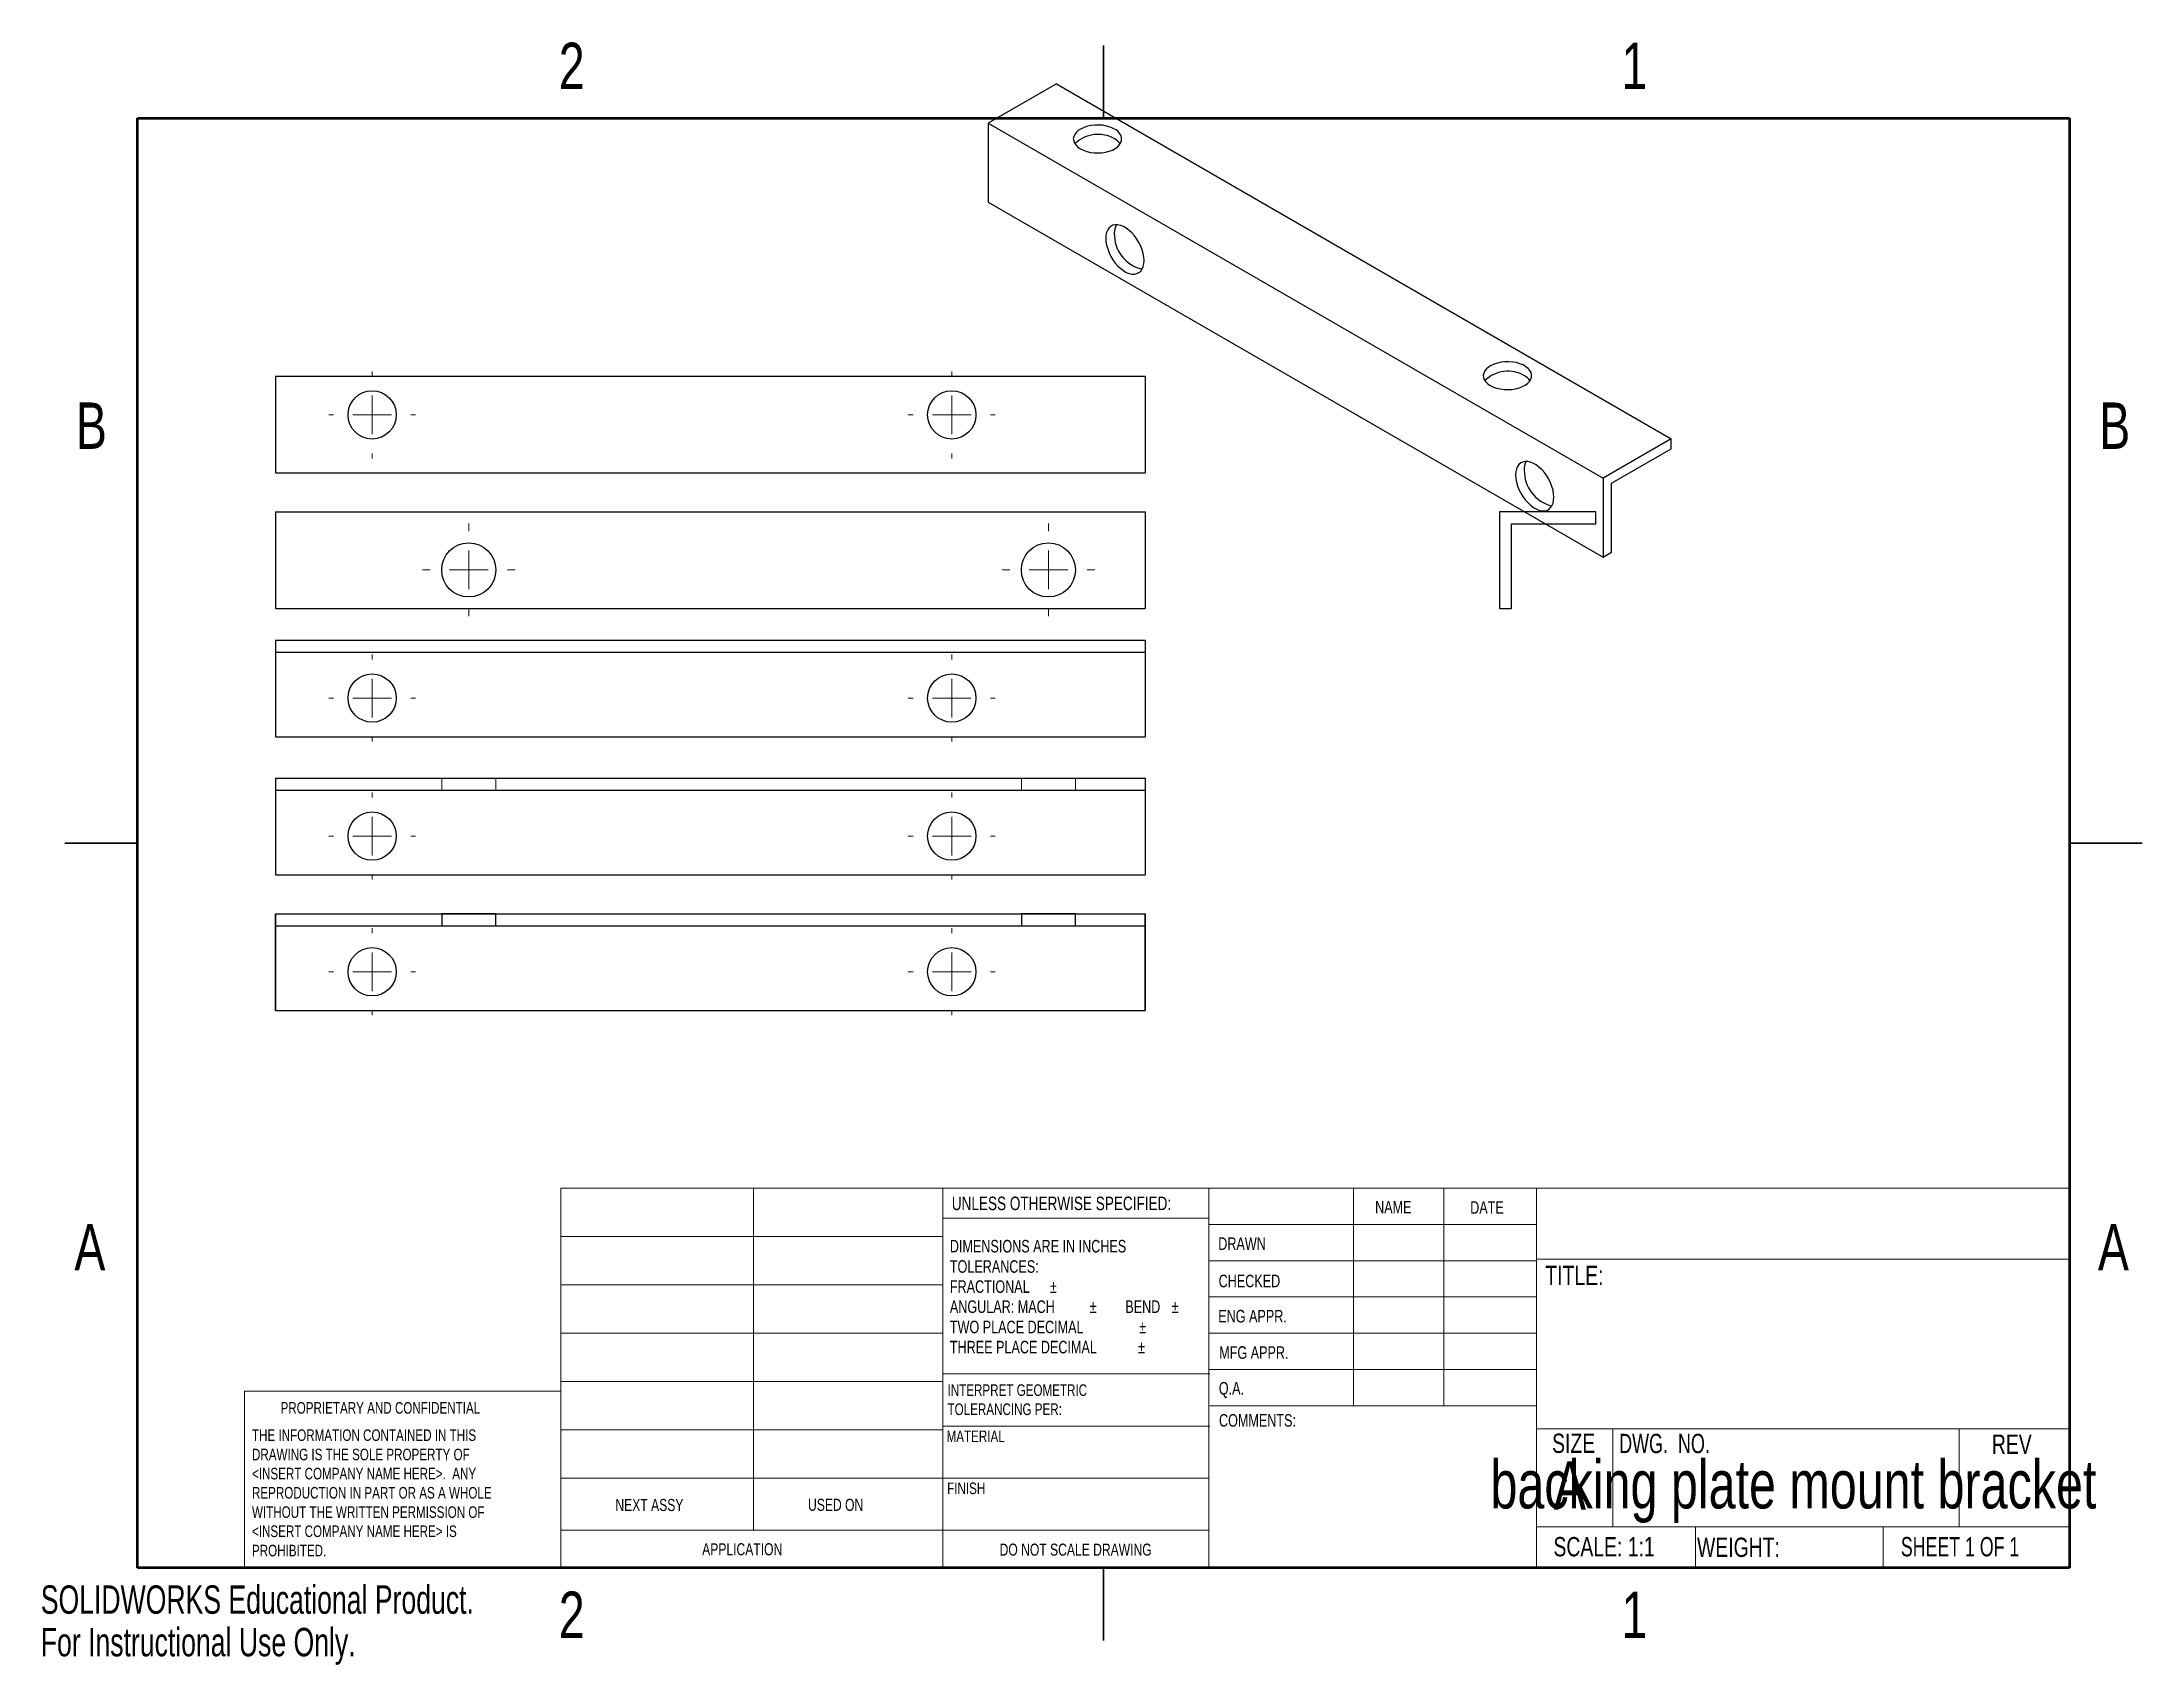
# Model space of a CAD drawing. Header units: inches. Extents: x 0 to 10.9, y 0 to 8.4.
import ezdxf

# ---------------------------------------------------------------- set-up
doc = ezdxf.new("R2010")
doc.units = ezdxf.units.IN
doc.header["$MEASUREMENT"] = 0
doc.linetypes.add('HIDDEN', pattern=[0.075, 0.05, -0.025])
doc.styles.add('SLDTEXTSTYLE0', font='TXT', dxfattribs={"width": 0.75})
doc.styles.add('SLDTEXTSTYLE1', font='TXT', dxfattribs={"width": 0.6875})
doc.styles.add('SLDTEXTSTYLE2', font='TXT', dxfattribs={"width": 0.694444})
doc.styles.add('SLDTEXTSTYLE3', font='TXT', dxfattribs={"width": 0.7})

# ---------------------------------------------------------------- blocks, each defined once
blk = doc.blocks.new('SW_CENTERMARKSYMBOL_0')
at = {"color": 0, "linetype": 'Continuous', "lineweight": 18}
for p, q in [((0, 0.2), (0, 0.24)), ((-0.2, 0), (-0.24, 0)), ((0, 0), (-0.1, 0)), ((0, 0), (0, 0.1)), ((0, 0), (0, -0.1)), ((0, 0), (0.1, 0)), ((0.2, 0), (0.24, 0)), ((0, -0.2), (0, -0.24))]:
    blk.add_line(p, q, dxfattribs=at)
blk = doc.blocks.new('SW_CENTERMARKSYMBOL_1')
at = {"color": 0, "linetype": 'Continuous', "lineweight": 18}
for p, q in [((0, 0.2), (0, 0.24)), ((-0.2, 0), (-0.24, 0)), ((0, 0), (-0.1, 0)), ((0, 0), (0, 0.1)), ((0, 0), (0, -0.1)), ((0, 0), (0.1, 0)), ((0.2, 0), (0.24, 0)), ((0, -0.2), (0, -0.24))]:
    blk.add_line(p, q, dxfattribs=at)
blk = doc.blocks.new('SW_CENTERMARKSYMBOL_2')
at = {"color": 0, "linetype": 'Continuous', "lineweight": 18}
for p, q in [((0, 0.2), (0, 0.225)), ((-0.2, 0), (-0.225, 0)), ((0, 0), (-0.1, 0)), ((0, 0), (0, 0.1)), ((0, 0), (0, -0.1)), ((0, 0), (0.1, 0)), ((0.2, 0), (0.225, 0)), ((0, -0.2), (0, -0.225))]:
    blk.add_line(p, q, dxfattribs=at)
blk = doc.blocks.new('SW_CENTERMARKSYMBOL_3')
at = {"color": 0, "linetype": 'Continuous', "lineweight": 18}
for p, q in [((0, 0.2), (0, 0.225)), ((-0.2, 0), (-0.225, 0)), ((0, 0), (-0.1, 0)), ((0, 0), (0, 0.1)), ((0, 0), (0, -0.1)), ((0, 0), (0.1, 0)), ((0.2, 0), (0.225, 0)), ((0, -0.2), (0, -0.225))]:
    blk.add_line(p, q, dxfattribs=at)
blk = doc.blocks.new('SW_CENTERMARKSYMBOL_4')
at = {"color": 0, "linetype": 'Continuous', "lineweight": 18}
for p, q in [((0, 0.2), (0, 0.225)), ((-0.2, 0), (-0.225, 0)), ((0, 0), (-0.1, 0)), ((0, 0), (0, 0.1)), ((0, 0), (0, -0.1)), ((0, 0), (0.1, 0)), ((0.2, 0), (0.225, 0)), ((0, -0.2), (0, -0.225))]:
    blk.add_line(p, q, dxfattribs=at)
blk = doc.blocks.new('SW_CENTERMARKSYMBOL_5')
at = {"color": 0, "linetype": 'Continuous', "lineweight": 18}
for p, q in [((0, 0.2), (0, 0.225)), ((-0.2, 0), (-0.225, 0)), ((0, 0), (-0.1, 0)), ((0, 0), (0, 0.1)), ((0, 0), (0, -0.1)), ((0, 0), (0.1, 0)), ((0.2, 0), (0.225, 0)), ((0, -0.2), (0, -0.225))]:
    blk.add_line(p, q, dxfattribs=at)
blk = doc.blocks.new('SW_CENTERMARKSYMBOL_6')
at = {"color": 0, "linetype": 'Continuous', "lineweight": 18}
for p, q in [((0, 0.2), (0, 0.225)), ((-0.2, 0), (-0.225, 0)), ((0, 0), (-0.1, 0)), ((0, 0), (0, 0.1)), ((0, 0), (0, -0.1)), ((0, 0), (0.1, 0)), ((0.2, 0), (0.225, 0)), ((0, -0.2), (0, -0.225))]:
    blk.add_line(p, q, dxfattribs=at)
blk = doc.blocks.new('SW_CENTERMARKSYMBOL_7')
at = {"color": 0, "linetype": 'Continuous', "lineweight": 18}
for p, q in [((0, 0.2), (0, 0.225)), ((-0.2, 0), (-0.225, 0)), ((0, 0), (-0.1, 0)), ((0, 0), (0, 0.1)), ((0, 0), (0, -0.1)), ((0, 0), (0.1, 0)), ((0.2, 0), (0.225, 0)), ((0, -0.2), (0, -0.225))]:
    blk.add_line(p, q, dxfattribs=at)
blk = doc.blocks.new('SW_CENTERMARKSYMBOL_8')
at = {"color": 0, "linetype": 'Continuous', "lineweight": 18}
for p, q in [((0, 0.2), (0, 0.225)), ((-0.2, 0), (-0.225, 0)), ((0, 0), (-0.1, 0)), ((0, 0), (0, 0.1)), ((0, 0), (0, -0.1)), ((0, 0), (0.1, 0)), ((0.2, 0), (0.225, 0)), ((0, -0.2), (0, -0.225))]:
    blk.add_line(p, q, dxfattribs=at)
blk = doc.blocks.new('SW_CENTERMARKSYMBOL_9')
at = {"color": 0, "linetype": 'Continuous', "lineweight": 18}
for p, q in [((0, 0.2), (0, 0.225)), ((-0.2, 0), (-0.225, 0)), ((0, 0), (-0.1, 0)), ((0, 0), (0, 0.1)), ((0, 0), (0, -0.1)), ((0, 0), (0.1, 0)), ((0.2, 0), (0.225, 0)), ((0, -0.2), (0, -0.225))]:
    blk.add_line(p, q, dxfattribs=at)

msp = doc.modelspace()

# ---------------------------------------------------------------- linework, layer by layer
at = {"color": 7, "linetype": 'Continuous', "lineweight": 25}
for p, q in [((5.5, 8.375), (5.5, 8)), ((5.5, 8), (5.5, 8.375)), ((5.257, 8.178), (4.904, 7.974)), ((5.257, 8.178), (8.439, 6.341)), ((4.904, 7.974), (4.904, 7.566)), ((4.904, 7.974), (8.086, 6.137)), ((4.904, 7.566), (8.086, 5.729)), ((1.215, 6.665), (5.715, 6.665)), ((1.215, 6.665), (1.215, 6.165)), ((5.715, 6.665), (5.715, 6.165)), ((8.439, 6.341), (8.086, 6.137)), ((8.439, 6.29), (8.439, 6.341)), ((8.13, 6.111), (8.439, 6.29)), ((1.215, 6.165), (5.715, 6.165)), ((8.086, 6.137), (8.086, 5.729)), ((8.13, 5.754), (8.13, 6.111)), ((1.215, 5.963), (1.215, 5.463)), ((1.215, 5.963), (5.715, 5.963)), ((5.715, 5.963), (5.715, 5.463)), ((7.549, 5.963), (7.549, 5.463)), ((8.049, 5.963), (7.549, 5.963)), ((7.611, 5.901), (8.049, 5.901)), ((7.611, 5.463), (7.611, 5.901)), ((8.049, 5.901), (8.049, 5.963)), ((8.086, 5.729), (8.13, 5.754)), ((1.215, 5.463), (5.715, 5.463)), ((7.549, 5.463), (7.611, 5.463)), ((1.215, 5.3), (5.715, 5.3)), ((1.215, 5.3), (1.215, 5.237)), ((1.215, 5.237), (5.715, 5.237)), ((1.215, 5.237), (1.215, 4.8)), ((5.715, 5.3), (5.715, 5.237)), ((5.715, 5.237), (5.715, 4.8)), ((1.215, 4.8), (5.715, 4.8)), ((1.215, 4.586), (5.715, 4.586)), ((1.215, 4.586), (1.215, 4.523)), ((5.715, 4.586), (5.715, 4.523)), ((1.215, 4.523), (5.715, 4.523)), ((1.215, 4.523), (1.215, 4.086)), ((5.715, 4.523), (5.715, 4.086)), ((0.125, 4.25), (0.5, 4.25)), ((0.5, 4.25), (0.125, 4.25)), ((10.875, 4.25), (10.5, 4.25)), ((10.5, 4.25), (10.875, 4.25)), ((1.215, 4.086), (5.715, 4.086)), ((1.215, 3.884), (1.215, 3.822)), ((1.215, 3.884), (5.715, 3.884)), ((1.215, 3.384), (1.215, 3.884)), ((1.215, 3.822), (5.715, 3.822)), ((1.215, 3.822), (1.215, 3.384)), ((2.075, 3.884), (2.075, 3.822)), ((2.355, 3.884), (2.075, 3.884)), ((2.075, 3.822), (2.355, 3.822)), ((2.355, 3.822), (2.355, 3.884)), ((5.075, 3.884), (5.075, 3.822)), ((5.355, 3.884), (5.075, 3.884)), ((5.075, 3.822), (5.355, 3.822)), ((5.355, 3.822), (5.355, 3.884)), ((5.715, 3.884), (5.715, 3.822)), ((5.715, 3.384), (5.715, 3.884)), ((5.715, 3.822), (5.715, 3.384)), ((1.215, 3.384), (5.715, 3.384)), ((5.5, 0.125), (5.5, 0.5)), ((5.5, 0.5), (5.5, 0.125))]:
    msp.add_line(p, q, dxfattribs=at)
at = {"color": 7, "linetype": 'Continuous', "lineweight": 50}
for p, q in [((0.5, 0.5), (0.5, 8)), ((0.5, 8), (10.5, 8)), ((10.5, 8), (10.5, 0.5)), ((10.5, 0.5), (0.5, 0.5))]:
    msp.add_line(p, q, dxfattribs=at)
at = {"color": 7, "linetype": 'HIDDEN', "lineweight": 18}
for p, q in [((2.075, 4.586), (2.075, 4.523)), ((2.355, 4.523), (2.355, 4.586)), ((5.075, 4.586), (5.075, 4.523)), ((5.355, 4.523), (5.355, 4.586))]:
    msp.add_line(p, q, dxfattribs=at)
at = {"color": 7, "linetype": 'Continuous', "lineweight": 18}
for p, q in [((2.691, 2.464), (10.5, 2.464)), ((2.691, 0.5), (2.691, 2.464)), ((3.689, 2.464), (3.689, 0.696)), ((4.668, 0.5), (4.668, 2.464)), ((6.045, 2.464), (6.045, 0.5)), ((6.794, 2.464), (6.794, 1.339)), ((7.262, 2.464), (7.262, 1.339)), ((7.741, 2.464), (7.741, 0.5)), ((6.045, 2.31), (4.668, 2.31)), ((2.691, 2.214), (4.668, 2.214)), ((6.045, 2.277), (7.741, 2.277)), ((6.045, 2.089), (7.741, 2.089)), ((7.741, 2.097), (10.5, 2.097)), ((2.691, 1.964), (4.668, 1.964)), ((6.045, 1.902), (7.741, 1.902)), ((2.691, 1.714), (4.668, 1.714)), ((7.741, 1.714), (6.045, 1.714)), ((7.741, 1.527), (6.045, 1.527)), ((1.054, 0.5), (1.054, 1.414)), ((2.691, 1.414), (1.054, 1.414)), ((2.691, 1.464), (4.668, 1.464)), ((4.668, 1.504), (6.05, 1.504)), ((7.741, 1.339), (6.05, 1.339)), ((2.691, 1.214), (4.668, 1.214)), ((4.668, 1.234), (6.05, 1.234)), ((7.741, 1.22), (10.5, 1.22)), ((8.137, 1.22), (8.137, 0.713)), ((9.928, 1.22), (9.928, 0.713)), ((2.691, 0.964), (4.668, 0.964)), ((4.668, 0.964), (6.045, 0.964)), ((2.691, 0.696), (6.045, 0.696)), ((7.741, 0.713), (10.5, 0.713)), ((8.564, 0.713), (8.564, 0.5)), ((9.536, 0.713), (9.536, 0.5))]:
    msp.add_line(p, q, dxfattribs=at)
at = {"color": 7, "linetype": 'Continuous', "lineweight": 25, "flags": 128}
for points in [[(5.381, 7.841), (5.396, 7.834), (5.414, 7.828), (5.432, 7.823), (5.452, 7.821), (5.472, 7.82), (5.492, 7.821), (5.511, 7.824), (5.53, 7.829), (5.546, 7.835), (5.561, 7.843), (5.574, 7.852), (5.583, 7.863), (5.59, 7.874), (5.594, 7.885), (5.594, 7.897), (5.591, 7.908), (5.585, 7.919), (5.576, 7.93), (5.565, 7.939), (5.55, 7.947), (5.534, 7.954), (5.516, 7.959), (5.497, 7.963), (5.477, 7.964), (5.457, 7.964), (5.437, 7.962), (5.418, 7.958), (5.4, 7.952), (5.385, 7.945), (5.371, 7.937), (5.36, 7.927), (5.352, 7.916), (5.346, 7.905), (5.344, 7.894), (5.346, 7.882), (5.35, 7.871), (5.358, 7.86), (5.368, 7.85), (5.381, 7.841)], [(5.71, 7.264), (5.709, 7.281), (5.705, 7.3), (5.7, 7.319), (5.693, 7.338), (5.683, 7.357), (5.673, 7.374), (5.66, 7.391), (5.647, 7.406), (5.633, 7.419), (5.618, 7.43), (5.603, 7.439), (5.589, 7.445), (5.575, 7.448), (5.561, 7.448), (5.549, 7.446), (5.538, 7.44), (5.529, 7.432), (5.522, 7.422), (5.516, 7.409), (5.513, 7.394), (5.512, 7.378), (5.513, 7.36), (5.516, 7.342), (5.522, 7.323), (5.529, 7.304), (5.538, 7.285), (5.549, 7.267), (5.561, 7.25), (5.575, 7.235), (5.589, 7.222), (5.603, 7.211), (5.618, 7.202), (5.633, 7.197), (5.647, 7.193), (5.66, 7.193), (5.673, 7.196), (5.683, 7.201), (5.693, 7.209), (5.7, 7.22), (5.705, 7.232), (5.709, 7.247), (5.71, 7.264)], [(7.502, 6.617), (7.518, 6.609), (7.535, 6.603), (7.554, 6.599), (7.573, 6.596), (7.593, 6.596), (7.613, 6.597), (7.633, 6.6), (7.651, 6.604), (7.668, 6.611), (7.683, 6.619), (7.695, 6.628), (7.705, 6.638), (7.711, 6.649), (7.715, 6.66), (7.715, 6.672), (7.713, 6.684), (7.707, 6.695), (7.698, 6.705), (7.686, 6.714), (7.672, 6.723), (7.655, 6.729), (7.637, 6.735), (7.618, 6.738), (7.598, 6.74), (7.578, 6.739), (7.558, 6.737), (7.539, 6.733), (7.522, 6.728), (7.506, 6.721), (7.492, 6.712), (7.481, 6.702), (7.473, 6.692), (7.468, 6.681), (7.466, 6.669), (7.467, 6.658), (7.471, 6.646), (7.479, 6.635), (7.489, 6.625), (7.502, 6.617)], [(7.831, 6.039), (7.83, 6.057), (7.827, 6.075), (7.821, 6.094), (7.814, 6.113), (7.805, 6.132), (7.794, 6.15), (7.782, 6.167), (7.768, 6.182), (7.754, 6.195), (7.74, 6.206), (7.725, 6.214), (7.71, 6.22), (7.696, 6.223), (7.683, 6.224), (7.67, 6.221), (7.66, 6.216), (7.65, 6.208), (7.643, 6.197), (7.638, 6.184), (7.634, 6.17), (7.633, 6.153), (7.634, 6.136), (7.638, 6.117), (7.643, 6.098), (7.65, 6.079), (7.66, 6.06), (7.67, 6.042), (7.683, 6.026), (7.696, 6.011), (7.71, 5.997), (7.725, 5.986), (7.74, 5.978), (7.754, 5.972), (7.768, 5.969), (7.782, 5.969), (7.794, 5.971), (7.805, 5.976), (7.814, 5.985), (7.821, 5.995), (7.827, 6.008), (7.83, 6.023), (7.831, 6.039)]]:
    msp.add_lwpolyline(points, dxfattribs=at)
at = {"color": 7, "linetype": 'Continuous', "lineweight": 25}
for centre, radius in [((1.715, 6.465), 0.125), ((4.715, 6.465), 0.125), ((2.215, 5.663), 0.14), ((5.215, 5.663), 0.14), ((1.715, 5), 0.125), ((4.715, 5), 0.125), ((1.715, 4.286), 0.125), ((4.715, 4.286), 0.125), ((1.715, 3.584), 0.125), ((1.715, 3.584), 0.125), ((4.715, 3.584), 0.125), ((4.715, 3.584), 0.125)]:
    msp.add_circle(centre, radius, dxfattribs=at)
for centre, radius, start, end in [((5.472, 7.746), 0.17, 59.5576, 134.607), ((5.519, 7.82), 0.082, 34.71, 61.7018), ((5.643, 7.407), 0.0871, 151.4944, 182.3617), ((5.742, 7.4), 0.186, 178.9177, 256.624), ((7.593, 6.521), 0.17, 59.5576, 134.607), ((7.64, 6.595), 0.082, 34.71, 61.7018), ((7.764, 6.182), 0.0871, 151.4944, 182.3617), ((7.864, 6.175), 0.186, 178.9177, 256.624)]:
    msp.add_arc(centre, radius, start, end, dxfattribs=at)

# ---------------------------------------------------------------- block references
at = {"color": 7, "linetype": 'Continuous', "lineweight": 0}
for name, p in [('SW_CENTERMARKSYMBOL_3', (1.715, 6.465)), ('SW_CENTERMARKSYMBOL_2', (4.715, 6.465)), ('SW_CENTERMARKSYMBOL_1', (2.215, 5.663)), ('SW_CENTERMARKSYMBOL_0', (5.215, 5.663)), ('SW_CENTERMARKSYMBOL_5', (1.715, 5)), ('SW_CENTERMARKSYMBOL_4', (4.715, 5)), ('SW_CENTERMARKSYMBOL_7', (1.715, 4.286)), ('SW_CENTERMARKSYMBOL_6', (4.715, 4.286)), ('SW_CENTERMARKSYMBOL_9', (1.715, 3.584)), ('SW_CENTERMARKSYMBOL_8', (4.715, 3.584))]:
    msp.add_blockref(name, p, dxfattribs=at)

# ---------------------------------------------------------------- texts
for s, insert, char_height, attachment_point, style in [('2', (2.748, 8.39), 0.24, 2, 'SLDTEXTSTYLE0'), ('1', (8.248, 8.39), 0.24, 2, 'SLDTEXTSTYLE0'), ('B', (0.262, 6.529), 0.24, 2, 'SLDTEXTSTYLE0'), ('B', (10.734, 6.529), 0.24, 2, 'SLDTEXTSTYLE0'), ('UNLESS OTHERWISE SPECIFIED:', (4.715, 2.421), 0.07, 1, 'SLDTEXTSTYLE0'), ('NAME', (6.906, 2.399), 0.065, 1, 'SLDTEXTSTYLE0'), ('DATE', (7.398, 2.397), 0.065, 1, 'SLDTEXTSTYLE0'), ('A', (0.254, 2.279), 0.24, 2, 'SLDTEXTSTYLE0'), ('DIMENSIONS ARE IN INCHES', (4.705, 2.197), 0.065, 1, 'SLDTEXTSTYLE0'), ('DRAWN', (6.094, 2.21), 0.065, 1, 'SLDTEXTSTYLE0'), ('A', (10.727, 2.279), 0.24, 2, 'SLDTEXTSTYLE0'), ('TOLERANCES:', (4.705, 2.092), 0.065, 1, 'SLDTEXTSTYLE0'), ('FRACTIONAL', (4.705, 1.988), 0.065, 1, 'SLDTEXTSTYLE0'), ('%%p', (5.223, 1.988), 0.065, 1, 'SLDTEXTSTYLE0'), ('CHECKED', (6.096, 2.017), 0.065, 1, 'SLDTEXTSTYLE0'), ('TITLE:', (7.787, 2.063), 0.1, 1, 'SLDTEXTSTYLE0'), ('ANGULAR: MACH', (4.705, 1.884), 0.065, 1, 'SLDTEXTSTYLE0'), ('%%p', (5.429, 1.884), 0.065, 1, 'SLDTEXTSTYLE0'), ('BEND', (5.613, 1.884), 0.065, 1, 'SLDTEXTSTYLE0'), ('%%p', (5.853, 1.884), 0.065, 1, 'SLDTEXTSTYLE0'), ('TWO PLACE DECIMAL', (4.705, 1.779), 0.065, 1, 'SLDTEXTSTYLE0'), ('%%p', (5.685, 1.779), 0.065, 1, 'SLDTEXTSTYLE0'), ('ENG APPR.', (6.094, 1.835), 0.065, 1, 'SLDTEXTSTYLE0'), ('THREE PLACE DECIMAL', (4.705, 1.675), 0.065, 1, 'SLDTEXTSTYLE0'), ('%%p', (5.679, 1.675), 0.065, 1, 'SLDTEXTSTYLE0'), ('MFG APPR.', (6.099, 1.647), 0.065, 1, 'SLDTEXTSTYLE0'), ('INTERPRET GEOMETRIC', (4.693, 1.45), 0.06, 1, 'SLDTEXTSTYLE0'), ('Q.A.', (6.097, 1.462), 0.065, 1, 'SLDTEXTSTYLE0'), ('PROPRIETARY AND CONFIDENTIAL', (1.241, 1.358), 0.06, 1, 'SLDTEXTSTYLE0'), ('TOLERANCING PER:', (4.693, 1.351), 0.06, 1, 'SLDTEXTSTYLE0'), ('THE INFORMATION CONTAINED IN THIS', (1.093, 1.217), 0.06, 1, 'SLDTEXTSTYLE0'), ('MATERIAL', (4.688, 1.211), 0.06, 1, 'SLDTEXTSTYLE0'), ('COMMENTS:', (6.098, 1.296), 0.065, 1, 'SLDTEXTSTYLE0'), ('SIZE', (7.822, 1.195), 0.1, 1, 'SLDTEXTSTYLE0'), ('DRAWING IS THE SOLE PROPERTY OF', (1.093, 1.117), 0.06, 1, 'SLDTEXTSTYLE0'), ('DWG.  NO.', (8.169, 1.194), 0.1, 1, 'SLDTEXTSTYLE2'), ('REV', (10.098, 1.19), 0.1, 1, 'SLDTEXTSTYLE0'), ('<INSERT COMPANY NAME HERE>.  ANY', (1.093, 1.018), 0.06, 1, 'SLDTEXTSTYLE0'), ('backing plate mount bracket', (9.071, 1.058), 0.25, 2, 'SLDTEXTSTYLE0'), ('A', (7.83, 1.052), 0.25, 1, 'SLDTEXTSTYLE0'), ('REPRODUCTION IN PART OR AS A WHOLE', (1.093, 0.919), 0.06, 1, 'SLDTEXTSTYLE0'), ('FINISH', (4.691, 0.942), 0.06, 1, 'SLDTEXTSTYLE0'), ('WITHOUT THE WRITTEN PERMISSION OF', (1.093, 0.819), 0.06, 1, 'SLDTEXTSTYLE0'), ('NEXT ASSY', (2.974, 0.857), 0.0625, 1, 'SLDTEXTSTYLE0'), ('USED ON', (3.971, 0.858), 0.0625, 1, 'SLDTEXTSTYLE0'), ('<INSERT COMPANY NAME HERE> IS', (1.093, 0.72), 0.06, 1, 'SLDTEXTSTYLE0'), ('SCALE: 1:1', (7.829, 0.66), 0.1, 1, 'SLDTEXTSTYLE0'), ('WEIGHT:', (8.572, 0.657), 0.1, 1, 'SLDTEXTSTYLE0'), ('SHEET 1 OF 1', (9.627, 0.66), 0.1, 1, 'SLDTEXTSTYLE1'), ('PROHIBITED.', (1.093, 0.62), 0.06, 1, 'SLDTEXTSTYLE0'), ('APPLICATION', (3.423, 0.628), 0.0625, 1, 'SLDTEXTSTYLE0'), ('DO NOT SCALE DRAWING', (5.356, 0.626), 0.0625, 2, 'SLDTEXTSTYLE0'), ('2', (2.748, 0.378), 0.24, 2, 'SLDTEXTSTYLE0'), ('1', (8.248, 0.378), 0.24, 2, 'SLDTEXTSTYLE0')]:
    msp.add_mtext(s, dxfattribs=dict(at, insert=insert, char_height=char_height, attachment_point=attachment_point, style=style))
at = {"color": 7, "linetype": 'Continuous', "char_height": 0.14705, "attachment_point": 1, "style": 'SLDTEXTSTYLE3'}
for s, insert in [('SOLIDWORKS Educational Product.', (0, 0.41)), ('For Instructional Use Only.', (0, 0.19))]:
    msp.add_mtext(s, dxfattribs=dict(at, insert=insert))

doc.saveas('drawing.dxf')
